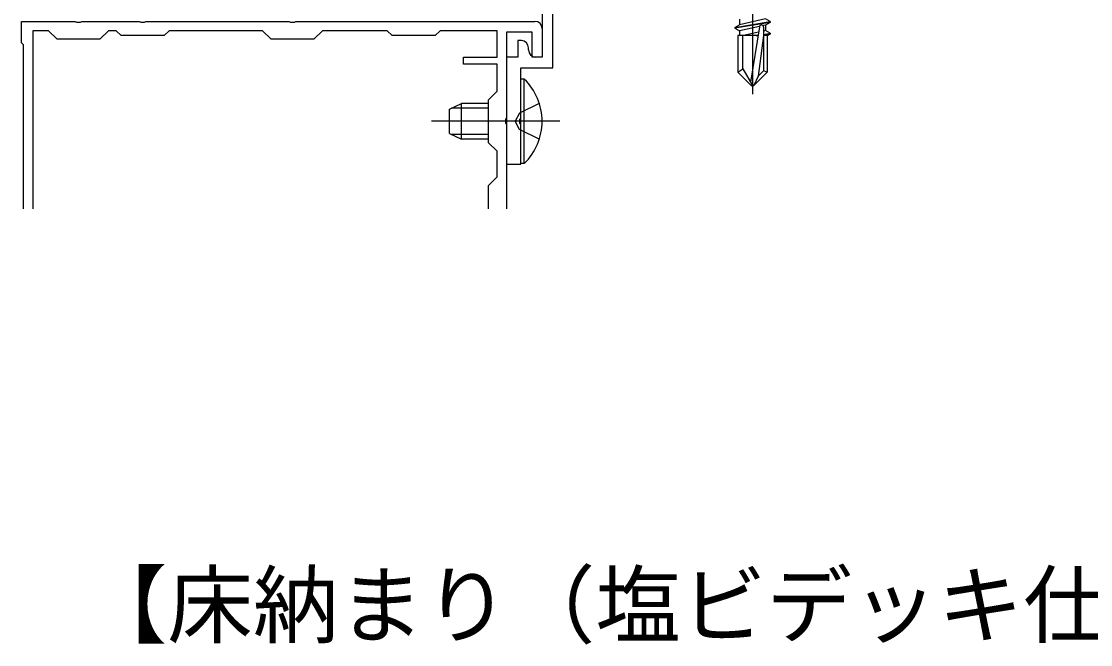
# Model space of a CAD drawing. Units: millimetres, scale not verified. Extents: x -700 to 700, y -1044 to 1037.
# Drawn here: x -519.5 to -369.6, y -545.6 to -458.2 of the extents above; entities that cross this region are included whole.
import ezdxf
from ezdxf.enums import TextEntityAlignment as Align

# ---------------------------------------------------------------- set-up
doc = ezdxf.new("R2010")
doc.units = ezdxf.units.MM
doc.header["$LTSCALE"] = 6
for name, color, linetype in [('0-2_USER1', 3, 'Continuous'), ('0-3_YKK_11', 7, 'Continuous'), ('0-6_YKK_13', 4, 'Continuous')]:
    doc.layers.add(name, color=color, linetype=linetype)
doc.styles.add('ＭＳ ゴシック', font='')
doc.styles.get('ＭＳ ゴシック').set_extended_font_data('MS Gothic')

msp = doc.modelspace()

# ---------------------------------------------------------------- linework, layer by layer
at = {"layer": '0-3_YKK_11'}
msp.add_line((-448.398, -462.227), (-448.398, -461.927), dxfattribs=at)
for points in [[(-449.398, -460.927), (-449.898, -460.927), (-449.898, -463.227), (-451.498, -463.227), (-451.498, -478.227), (-449.498, -478.227), (-449.498, -472.685), (-449.618, -472.502), (-449.618, -471.952), (-449.498, -471.768), (-449.498, -464.727), (-444.998, -464.727), (-444.998, -450.685), (-445.118, -450.502), (-445.118, -449.952), (-444.998, -449.768), (-444.998, -445.727)], [(-446.498, -454.927), (-446.498, -463.227), (-447.398, -463.227)], [(-519.198, -484.508), (-519.198, -461.527), (-519.498, -461.227), (-519.498, -458.227), (-511.957, -458.227), (-511.773, -458.347), (-511.223, -458.347), (-511.04, -458.227), (-502.957, -458.227), (-502.773, -458.347), (-502.223, -458.347), (-502.04, -458.227), (-481.957, -458.227), (-481.773, -458.347), (-481.223, -458.347), (-481.04, -458.227), (-447.498, -458.227)], [(-453.998, -484.508), (-453.998, -481.227), (-452.798, -480.027), (-452.798, -476.427), (-453.998, -475.227), (-453.998, -469.227), (-452.798, -468.027), (-452.798, -464.227), (-457.498, -464.227), (-457.498, -463.227), (-452.798, -463.227), (-452.798, -459.527), (-460.798, -459.527), (-461.498, -460.227), (-467.498, -460.227), (-468.198, -459.527), (-477.298, -459.527), (-478.498, -460.727), (-484.498, -460.727), (-485.698, -459.527), (-498.798, -459.527), (-499.498, -460.227), (-505.498, -460.227), (-506.198, -459.527), (-507.298, -459.527), (-508.498, -460.727), (-514.498, -460.727), (-515.698, -459.527), (-517.898, -459.527), (-517.898, -484.508)], [(-446.498, -459.227), (-446.498, -463.227), (-447.898, -463.227), (-447.898, -459.727), (-451.498, -459.727), (-451.498, -471.768), (-451.618, -471.952), (-451.618, -472.502), (-451.498, -472.685), (-451.498, -484.508)]]:
    msp.add_lwpolyline(points, dxfattribs=at)
for centre, start, end in [((-447.498, -459.227), 0, 90), ((-449.398, -461.927), 0.00001, 89.99999), ((-447.398, -462.227), 180.00001, 269.99999)]:
    msp.add_arc(centre, 1, start, end, dxfattribs=at)
at = {"layer": '0-6_YKK_13'}
for p, q in [((-416.998, -403.326), (-416.998, -468.426)), ((-419.47, -459.075), (-414.527, -458.251)), ((-414.527, -458.369), (-419.47, -459.193)), ((-415.174, -457.877), (-418.823, -458.701)), ((-418.823, -457.919), (-418.823, -458.701)), ((-414.527, -458.251), (-415.174, -457.877)), ((-414.527, -458.251), (-414.527, -458.369)), ((-419.47, -459.075), (-418.823, -458.701)), ((-419.47, -459.075), (-419.47, -459.193)), ((-419.47, -459.193), (-418.823, -459.567)), ((-416.024, -458.935), (-418.823, -459.567)), ((-418.823, -459.567), (-418.823, -460.226)), ((-416.159, -459.748), (-418.277, -460.226)), ((-416.033, -458.973), (-417.288, -466.725)), ((-416.489, -460.226), (-416.229, -460.183)), ((-415.448, -459.02), (-415.448, -465.145)), ((-415.174, -459.525), (-415.448, -459.587)), ((-415.448, -460.053), (-414.527, -459.899)), ((-414.527, -460.017), (-415.448, -460.17)), ((-415.174, -458.743), (-415.174, -459.525)), ((-414.527, -459.899), (-415.174, -459.525)), ((-414.527, -460.017), (-414.948, -460.26)), ((-414.527, -459.899), (-414.527, -460.017)), ((-416.235, -460.226), (-419.048, -460.226)), ((-419.048, -460.226), (-419.048, -465.353)), ((-418.349, -464.886), (-418.349, -460.226)), ((-415.447, -460.226), (-416.204, -465.901)), ((-414.948, -460.226), (-415.447, -460.226)), ((-414.948, -460.226), (-414.948, -465.353)), ((-419.048, -465.353), (-418.349, -464.886)), ((-419.048, -465.353), (-417.175, -467.226)), ((-418.349, -464.886), (-416.998, -467.226)), ((-414.948, -465.353), (-416.822, -467.226)), ((-416.204, -465.901), (-416.822, -467.226)), ((-416.204, -465.901), (-415.448, -465.145)), ((-414.948, -465.353), (-415.448, -465.145)), ((-449.498, -478.127), (-449.498, -466.327)), ((-417.175, -467.226), (-416.822, -467.226)), ((-459.498, -470.527), (-457.798, -469.727)), ((-459.498, -473.927), (-459.498, -470.527)), ((-453.998, -470.381), (-459.189, -470.381)), ((-453.998, -469.727), (-457.798, -469.727)), ((-443.998, -472.227), (-461.998, -472.227)), ((-459.498, -473.927), (-457.798, -474.727)), ((-453.998, -474.072), (-459.189, -474.072)), ((-448.99, -478.127), (-449.498, -478.127))]:
    msp.add_line(p, q, dxfattribs=at)
for points in [[(-414.527, -458.369), (-415.174, -458.743), (-415.525, -458.822)], [(-448.99, -478.127), (-448.99, -466.327), (-449.498, -466.327)], [(-453.998, -474.727), (-457.798, -474.727), (-457.798, -469.727)], [(-446.887, -469.727), (-449.665, -471.082), (-450.274, -472.227)], [(-446.887, -474.727), (-449.665, -473.372), (-450.274, -472.227)]]:
    msp.add_lwpolyline(points, dxfattribs=at)
for centre, radius, start, end in [((-415.743, -459.02), 0.294, 90, 170.8071), ((-415.743, -459.02), 0.294, 0, 90), ((-454.731, -472.227), 8.232, 314.2189, 45.7811)]:
    msp.add_arc(centre, radius, start, end, dxfattribs=at)

# ---------------------------------------------------------------- texts
at = {"layer": '0-2_USER1', "style": 'ＭＳ ゴシック'}
msp.add_text('【床納まり（塩ビデッキ仕様）】', height=8.798, dxfattribs=at).set_placement((-511.045, -547.064), align=Align.BOTTOM_LEFT)

doc.saveas('drawing.dxf')
